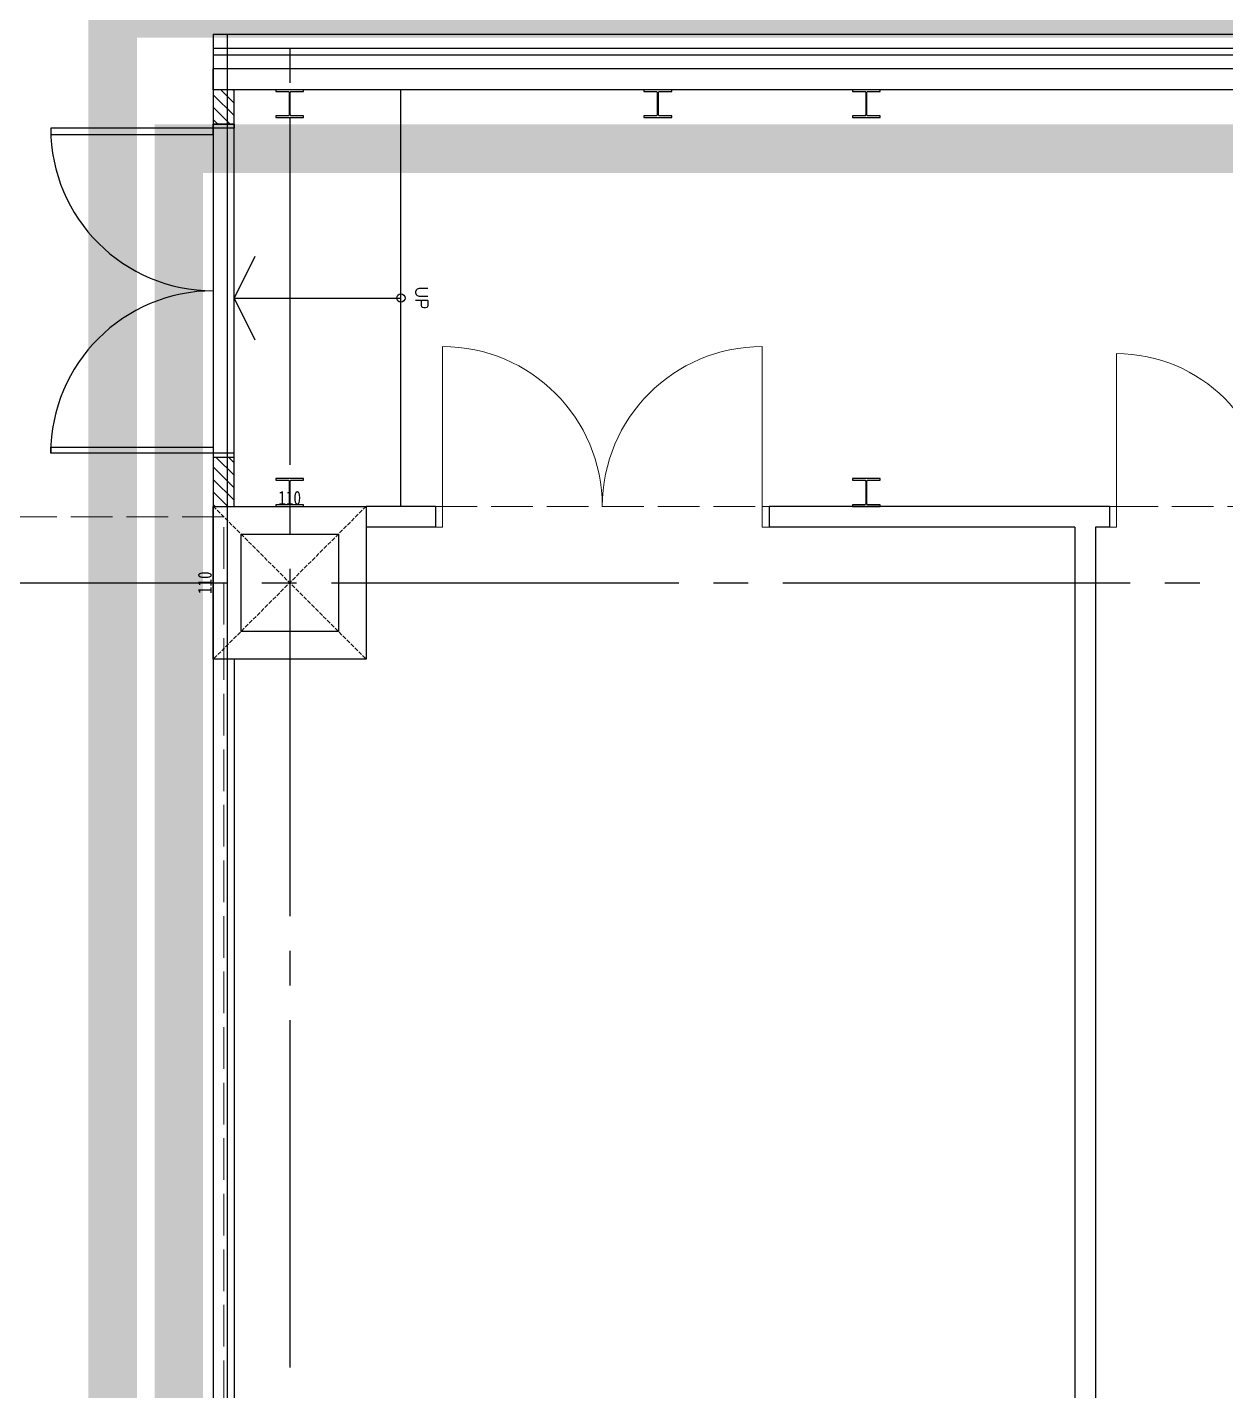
# Model space of a CAD drawing. Extents: x -3080 to 28500, y -1326 to 31609.
# Drawn here: x 16611 to 17474, y 918 to 1900 of the extents above; entities that cross this region are included whole.
import ezdxf
from ezdxf.enums import TextEntityAlignment as Align

# ---------------------------------------------------------------- set-up
doc = ezdxf.new("R2010")
doc.units = 0
doc.header["$LTSCALE"] = 100
for name, pattern in [('188K-SM-03-F05-ARCH-PA-Y2257103$0$DASHED', [19.05, 12.7, -6.35]), ('X-S-FAB-L05$0$COL-CEN-LIN', [3.25, 2.5, -0.25, 0.25, -0.25]), ('X-S-FAB-L05$0$HIDDEN', [0.4, 0.3, -0.1])]:
    doc.linetypes.add(name, pattern=pattern)
for name, color, linetype in [('0-xref', 8, 'Continuous'), ('188K-SM-03-F05-ARCH-PA-Y2257103$0$K-DIivder-3.5', 53, '188K-SM-03-F05-ARCH-PA-Y2257103$0$DASHED'), ('188K-SM-03-F05-ARCH-PA-Y2257103$0$K-岩棉 2hr 3.5-非抗', 53, 'Continuous'), ('188K-SM-07-F10-MECH-CR PIPE-Y2257103$0$00_AC_CHS_12℃', 4, 'Continuous'), ('188K-SM-07-F10-MECH-CR PIPE-Y2257103$0$00_AC_CHS_20℃', 3, 'Continuous'), ('X-S-FAB-L05$0$0-arr', 8, 'Continuous'), ('X-S-FAB-L05$0$1_L05平面圖_1_Door', 8, 'Continuous'), ('X-S-FAB-L05$0$BEAM', 8, 'Continuous'), ('X-S-FAB-L05$0$BLOCK', 8, 'Continuous'), ('X-S-FAB-L05$0$CCL', 8, 'X-S-FAB-L05$0$COL-CEN-LIN'), ('X-S-FAB-L05$0$COL', 8, 'Continuous'), ('X-S-FAB-L05$0$COL-S', 8, 'Continuous'), ('X-S-FAB-L05$0$DOOR', 8, 'Continuous'), ('X-S-FAB-L05$0$DW_Frame', 8, 'Continuous'), ('X-S-FAB-L05$0$HID', 8, 'X-S-FAB-L05$0$HIDDEN'), ('X-S-FAB-L05$0$OPEN-UP', 8, 'X-S-FAB-L05$0$HIDDEN'), ('X-S-FAB-L05$0$S-鋼柱', 8, 'Continuous'), ('X-S-FAB-L05$0$SLAB', 8, 'Continuous'), ('X-S-FAB-L05$0$ST', 8, 'Continuous'), ('X-S-FAB-L05$0$TXT', 8, 'Continuous'), ('X-S-FAB-L05$0$WALL-BK', 8, 'Continuous'), ('X-S-FAB-L05$0$WALL-DR', 8, 'Continuous'), ('X-S-FAB-L05$0$WALL_188K_IN', 3, 'Continuous')]:
    doc.layers.add(name, color=color, linetype=linetype)
doc.styles.add('X-S-FAB-L05$0$CHINA', font='simplex.shx', dxfattribs={"width": 0.75, "bigfont": 'chineset.shx'})
doc.styles.add('X-S-FAB-L05$0$DIM', font='', dxfattribs={"width": 0.8})
doc.styles.add('X-S-FAB-L05$0$Standard', font='', dxfattribs={"width": 0.8})
doc.styles.add('X-S-FAB-L05$0$TG_NOTE_TEXT', font='simplex.shx', dxfattribs={"width": 0.75, "bigfont": 'chineset.shx'})
doc.styles.get('X-S-FAB-L05$0$DIM').set_extended_font_data('MingLiU')
doc.styles.get('X-S-FAB-L05$0$Standard').set_extended_font_data('Microsoft JhengHei')
doc.dimstyles.new('X-S-FAB-L05$0$JJP_005_defpoint', dxfattribs={"dimtxt": 20, "dimasz": 0.5, "dimexe": 0.5, "dimexo": 0.5, "dimgap": 0.5, "dimtad": 1, "dimdsep": 46, "dimtxsty": 'X-S-FAB-L05$0$DIM', "dimblk": 'X-S-FAB-L05$0$_None', "dimcen": 10, "dimclrd": 256, "dimclre": 256, "dimclrt": 256, "dimadec": 0, "dimazin": 0, "dimtfac": 1, "dimtix": 1, "dimtmove": 2, "dimatfit": 3, "dimldrblk": 'X-S-FAB-L05$0$_None', "dimfxl": 0.5, "dimtolj": 1, "dimtzin": 0, "dimarcsym": 0})

# ---------------------------------------------------------------- blocks, each defined once
blk = doc.blocks.new('*D174')
at = {"layer": 'DefPoints', "lineweight": -2, "transparency": 16777216}
blk.add_line((0, 0), (110, 0), dxfattribs=at)
at = {"layer": 'DefPoints', "color": 0, "transparency": 16777216}
for p in [(0, 0), (110, 0), (110, 0)]:
    blk.add_point(p, dxfattribs=at)
at = {"layer": 'DefPoints', "transparency": 16777216, "insert": (55, 6.07), "char_height": 10, "attachment_point": 5, "style": 'X-S-FAB-L05$0$DIM'}
blk.add_mtext('\\A1;110', dxfattribs=at)
blk = doc.blocks.new('X-S-FAB-L05$0$_None')
blk = doc.blocks.new('*D175')
at = {"layer": 'DefPoints', "lineweight": -2, "transparency": 16777216}
blk.add_line((0, 0), (0, -110), dxfattribs=at)
at = {"layer": 'DefPoints', "color": 0, "transparency": 16777216}
for p in [(0, 0), (0, -110), (0, -110)]:
    blk.add_point(p, dxfattribs=at)
at = {"layer": 'DefPoints', "transparency": 16777216, "insert": (-6.07, -55), "char_height": 10, "attachment_point": 5, "rotation": 90, "style": 'X-S-FAB-L05$0$DIM'}
blk.add_mtext('\\A1;110', dxfattribs=at)
blk = doc.blocks.new('*U166')
at = {"color": 0}
for p, q in [((-3, -15), (-3, 0)), ((237, -15), (237, 0))]:
    blk.add_line(p, q, dxfattribs=at)
for points in [[(0, 0), (0, 117), (4.375, 117), (4.375, 0)], [(234, 0), (234, 117), (229.625, 117), (229.625, 0)]]:
    blk.add_lwpolyline(points, close=True, dxfattribs=at)
for centre, start, end in [((0, 0), 0, 90), ((234, 0), 90, 180)]:
    blk.add_arc(centre, 117, start, end, dxfattribs=at)
at = {"layer": 'X-S-FAB-L05$0$DW_Frame'}
for points in [[(-3, -15), (0, -15), (0, 0), (-3, 0)], [(237, -15), (234, -15), (234, 0), (237, 0)]]:
    blk.add_lwpolyline(points, dxfattribs=at)
at = {"color": 0, "style": 'X-S-FAB-L05$0$TG_NOTE_TEXT', "width": 0.5, "flags": 1}
blk.add_attdef('WH', text='', height=20, dxfattribs=at).set_placement((239, 5), align=Align.BOTTOM_LEFT)
at = {"color": 0, "style": 'X-S-FAB-L05$0$Standard', "width": 0.5}
for tag, p in [('NO', (-5, 5)), ('TYPE', (24.375, 5))]:
    blk.add_attdef(tag, text='', height=10, dxfattribs=at).set_placement(p, align=Align.BOTTOM_RIGHT)
blk.add_attdef('DESC', text='', height=10, dxfattribs=at).set_placement((24.375, 5), align=Align.BOTTOM_LEFT)
blk = doc.blocks.new('*U168')
at = {"layer": 'X-S-FAB-L05$0$WALL_188K_IN'}
h = blk.add_hatch(dxfattribs=at)
h.set_pattern_fill('LINE', color=8, scale=2, angle=45)
h.set_pattern_definition([(45, (-63.196, 0), (-4.49013, 4.49013), [])])
h.paths.add_polyline_path([(0, 0), (35.1875, 0), (35.1875, 15), (0, 15)])
blk.add_lwpolyline([(0, 0), (35.1875, 0), (35.1875, 15), (0, 15)], close=True, dxfattribs=at)
blk = doc.blocks.new('*U169')
at = {"layer": 'X-S-FAB-L05$0$WALL_188K_IN'}
h = blk.add_hatch(dxfattribs=at)
h.set_pattern_fill('LINE', color=8, scale=2, angle=45)
h.set_pattern_definition([(45, (-73.571, 0), (-4.49013, 4.49013), [])])
h.paths.add_polyline_path([(0, 0), (24.8125, 0), (24.8125, 15), (0, 15)])
blk.add_lwpolyline([(0, 0), (24.8125, 0), (24.8125, 15), (0, 15)], close=True, dxfattribs=at)
blk = doc.blocks.new('188K-SM-03-F05-ARCH-PA-Y2257103')
at = {"layer": '188K-SM-03-F05-ARCH-PA-Y2257103$0$K-DIivder-3.5', "linetype": 'ByBlock', "ltscale": 2, "const_width": 10, "elevation": 0}
blk.add_lwpolyline([(16750, 1895), (16750, 1915)], dxfattribs=at)
at = {"layer": '188K-SM-03-F05-ARCH-PA-Y2257103$0$K-岩棉 2hr 3.5-非抗'}
for p, q in [((16745, 1895), (16745, -7.5, 0)), ((16745, 1895, 0), (24300, 1895, 0)), ((16755, 1895, 0), (16755, -7.5, 0)), ((16745, 1885, 0), (24300, 1885))]:
    blk.add_line(p, q, dxfattribs=at)
blk = doc.blocks.new('188K-SM-07-F10-MECH-CR PIPE-Y2257103')
at = {"layer": '188K-SM-07-F10-MECH-CR PIPE-Y2257103$0$00_AC_CHS_12℃', "ltscale": 1000, "const_width": 35}
blk.add_lwpolyline([(1863.885, 112.877), (12844.042, 112.877), (12844.042, -152.494), (15041.321, -152.494), (15041.321, 85.834), (16672.641, 85.834), (16672.641, 1909.873), (24026.171, 1909.873)], dxfattribs=at)
at = {"layer": '188K-SM-07-F10-MECH-CR PIPE-Y2257103$0$00_AC_CHS_20℃', "ltscale": 1000, "const_width": 35}
blk.add_lwpolyline([(1863.885, 63.55), (12780.714, 65.58), (12782.797, -201.709), (15093.572, -202.093), (15101.312, 29.205), (16720.194, 27.785), (16720.194, 1812.454), (24026.171, 1812.454)], dxfattribs=at)
blk = doc.blocks.new('*U59')
at = {"layer": 'DefPoints', "linetype": 'X-S-FAB-L05$0$HIDDEN', "ltscale": 0.1}
for p, q in [((110, 0), (0, -110)), ((0, 0), (110, -110))]:
    blk.add_line(p, q, dxfattribs=at)
at = {"layer": 'X-S-FAB-L05$0$COL', "ltscale": 0.1}
blk.add_lwpolyline([(0, 0), (110, 0), (110, -110), (0, -110)], close=True, dxfattribs=at)
at = {"layer": 'DefPoints'}
dim = blk.add_linear_dim(base=(110, 0), p1=(0, 0), p2=(110, 0), dimstyle='X-S-FAB-L05$0$JJP_005_defpoint', override={"dimtxt": 10}, dxfattribs=at)
dim.commit()
dim.dimension.update_dxf_attribs({"geometry": '*D174', "text_midpoint": (55, 6.067)})
dim = blk.add_linear_dim(base=(0, -110), p1=(0, 0), p2=(0, -110), angle=90, dimstyle='X-S-FAB-L05$0$JJP_005_defpoint', override={"dimtxt": 10}, dxfattribs=at)
dim.commit()
dim.dimension.update_dxf_attribs({"geometry": '*D175', "text_midpoint": (-6.067, -55)})
blk = doc.blocks.new('X-S-FAB-L05$0$FAB2-L05')
at = {"layer": 'X-S-FAB-L05$0$CCL'}
for p, q in [((-9360, 11005), (-9360, 0)), ((-26880, 2220), (1210, 2220))]:
    blk.add_line(p, q, dxfattribs=at)
at = {"layer": 'X-S-FAB-L05$0$COL-S'}
blk.add_lwpolyline([(-9395, 2255), (-9325, 2255), (-9325, 2185), (-9395, 2185)], close=True, dxfattribs=at)
at = {"layer": 'X-S-FAB-L05$0$BEAM'}
blk.add_blockref('*U59', (-9415, 2275), dxfattribs=at)
blk = doc.blocks.new('X-S-FAB-L05')
at = {"layer": 'X-S-FAB-L05$0$0-arr'}
for p, q in [((16775, 1735), (16760, 1705)), ((16760, 1705), (16775, 1675))]:
    blk.add_line(p, q, dxfattribs=at)
at = {"layer": 'X-S-FAB-L05$0$0-arr', "color": 4}
blk.add_circle((16880, 1705), 3, dxfattribs=at)
at = {"layer": 'X-S-FAB-L05$0$1_L05平面圖_1_Door', "color": 4, "lineweight": 0, "ltscale": 10}
for p, q in [((16910, 1555), (16910, 1670)), ((17140, 1555), (17140, 1670)), ((17395, 1555), (17395, 1665)), ((16910, 1555), (16905, 1555)), ((16910, 1540), (16910, 1555)), ((17145, 1555), (17140, 1555)), ((17140, 1555), (17140, 1540)), ((17390, 1555), (17395, 1555)), ((17395, 1555), (17395, 1540)), ((16905, 1540), (16910, 1540)), ((17140, 1540), (17145, 1540)), ((17395, 1540), (17390, 1540))]:
    blk.add_line(p, q, dxfattribs=at)
for centre, radius, start, end in [((16910, 1555), 115, 0, 90), ((17140, 1555), 115, 90, 180), ((17395, 1555), 110, 0, 90)]:
    blk.add_arc(centre, radius, start, end, dxfattribs=at)
at = {"layer": 'X-S-FAB-L05$0$COL-S'}
blk.add_lwpolyline([(16765, 1535), (16835, 1535), (16835, 1465), (16765, 1465)], close=True, dxfattribs=at)
at = {"layer": 'X-S-FAB-L05$0$HID', "linetype": 'X-S-FAB-L05$0$HIDDEN', "lineweight": 0}
blk.add_lwpolyline([(16752.5, 1547.5), (15072.5, 1547.5), (15072.5, 310), (16752.5, 310)], close=True, dxfattribs=at)
at = {"layer": 'X-S-FAB-L05$0$OPEN-UP', "color": 15, "lineweight": 0}
for p, q in [((16905, 1555), (17140, 1555)), ((17395, 1555), (17505, 1555))]:
    blk.add_line(p, q, dxfattribs=at)
at = {"layer": 'X-S-FAB-L05$0$S-鋼柱'}
for points in [[(16790, 1835), (16810, 1835), (16810, 1836.2), (16801.2, 1836.2, -0.4142136), (16800.4, 1837), (16800.4, 1853, -0.4142136), (16801.2, 1853.8), (16810, 1853.8), (16810, 1855), (16790, 1855), (16790, 1853.8), (16798.8, 1853.8, -0.4142136), (16799.6, 1853), (16799.6, 1837, -0.4142136), (16798.8, 1836.2), (16790, 1836.2)], [(17055, 1835), (17075, 1835), (17075, 1836.2), (17066.2, 1836.2, -0.4142136), (17065.4, 1837), (17065.4, 1853, -0.4142136), (17066.2, 1853.8), (17075, 1853.8), (17075, 1855), (17055, 1855), (17055, 1853.8), (17063.8, 1853.8, -0.4142136), (17064.6, 1853), (17064.6, 1837, -0.4142136), (17063.8, 1836.2), (17055, 1836.2)], [(17205, 1835), (17225, 1835), (17225, 1836.2), (17216.2, 1836.2, -0.4142136), (17215.4, 1837), (17215.4, 1853, -0.4142136), (17216.2, 1853.8), (17225, 1853.8), (17225, 1855), (17205, 1855), (17205, 1853.8), (17213.8, 1853.8, -0.4142136), (17214.6, 1853), (17214.6, 1837, -0.4142136), (17213.8, 1836.2), (17205, 1836.2)], [(16790, 1555), (16810, 1555), (16810, 1556.2), (16801.2, 1556.2, -0.4142136), (16800.4, 1557), (16800.4, 1573, -0.4142136), (16801.2, 1573.8), (16810, 1573.8), (16810, 1575), (16790, 1575), (16790, 1573.8), (16798.8, 1573.8, -0.4142136), (16799.6, 1573), (16799.6, 1557, -0.4142136), (16798.8, 1556.2), (16790, 1556.2)], [(17205, 1555), (17225, 1555), (17225, 1556.2), (17216.2, 1556.2, -0.4142136), (17215.4, 1557), (17215.4, 1573, -0.4142136), (17216.2, 1573.8), (17225, 1573.8), (17225, 1575), (17205, 1575), (17205, 1573.8), (17213.8, 1573.8, -0.4142136), (17214.6, 1573), (17214.6, 1557, -0.4142136), (17213.8, 1556.2), (17205, 1556.2)]]:
    blk.add_lwpolyline(points, format="xyb", close=True, dxfattribs=at)
at = {"layer": 'X-S-FAB-L05$0$SLAB'}
blk.add_line((16760, 1555), (16760, 1855), dxfattribs=at)
blk.add_lwpolyline([(16880, 1555), (16880, 1855)], dxfattribs=at)
at = {"layer": 'X-S-FAB-L05$0$ST'}
blk.add_line((16760, 1705), (16880, 1705), dxfattribs=at)
at = {"layer": 'X-S-FAB-L05$0$WALL-BK'}
for p, q in [((19759.737, 1870), (16745, 1870)), ((16745, 1855), (16745, 1870)), ((19768.398, 1855), (16745, 1855))]:
    blk.add_line(p, q, dxfattribs=at)
at = {"layer": 'X-S-FAB-L05$0$WALL-DR'}
for p, q in [((16745, 1880), (24310, 1880)), ((16905, 1555), (16855, 1555)), ((16905, 1555), (16905, 1540)), ((17390, 1555), (17145, 1555)), ((17145, 1555), (17145, 1540)), ((17390, 1555), (17390, 1540)), ((16905, 1540), (16855, 1540)), ((17365, 1540), (17145, 1540)), ((17365, 1540), (17365, -33)), ((17390, 1540), (17380, 1540)), ((17380, 1540), (17380, -33)), ((16745, 1445), (16745, 55)), ((16760, 1445), (16760, 55))]:
    blk.add_line(p, q, dxfattribs=at)
blk.add_lwpolyline([(16745, 1880), (16745, 1870)], dxfattribs=at)
at = {"layer": 'X-S-FAB-L05$0$BEAM'}
blk.add_blockref('*U59', (16745, 1555), dxfattribs=at)
at = {"layer": 'X-S-FAB-L05$0$BLOCK'}
blk.add_blockref('X-S-FAB-L05$0$FAB2-L05', (26160, -720), dxfattribs=at)
at = {"layer": 'X-S-FAB-L05$0$DOOR', "rotation": 90}
blk.add_blockref('*U166', (16745, 1593.187), dxfattribs=at)
at = {"layer": 'X-S-FAB-L05$0$WALL_188K_IN', "rotation": 90}
for name, p in [('*U169', (16760, 1830.187)), ('*U168', (16760, 1555))]:
    blk.add_blockref(name, p, dxfattribs=at)
at = {"layer": 'X-S-FAB-L05$0$TXT', "style": 'X-S-FAB-L05$0$CHINA'}
blk.add_text('UP', height=9, rotation=270, dxfattribs=at).set_placement((16895, 1705, 0), align=Align.MIDDLE_CENTER)

msp = doc.modelspace()

# ---------------------------------------------------------------- block references
at = {"layer": '0-xref'}
for name in ['X-S-FAB-L05', '188K-SM-03-F05-ARCH-PA-Y2257103']:
    msp.add_blockref(name, (0, 0), dxfattribs=at)

# ---------------------------------------------------------------- next in the draw order: block references
msp.add_blockref('188K-SM-07-F10-MECH-CR PIPE-Y2257103', (0, 0), dxfattribs=at)

doc.saveas('drawing.dxf')
